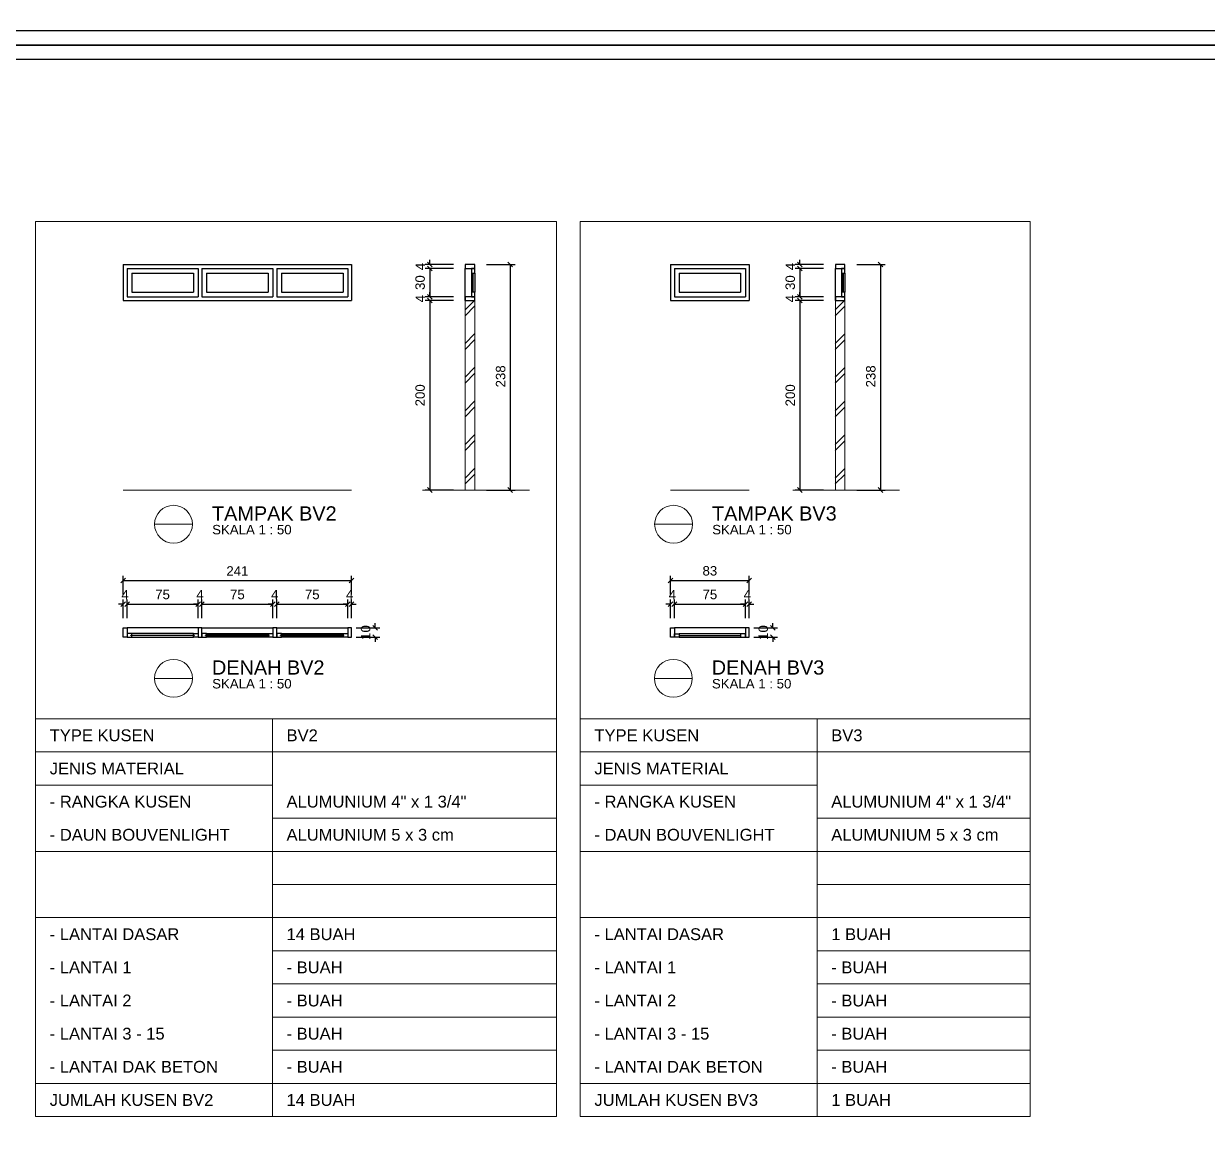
# Model space of a CAD drawing. Header units: millimetres. Extents: x -108 to 357, y -17 to 192.
# Drawn here: x 308.79 to 333.78, y 4.69 to 28.03 of the extents above; entities that cross this region are included whole.
import ezdxf
from ezdxf.enums import TextEntityAlignment as Align

# ---------------------------------------------------------------- set-up
doc = ezdxf.new("R2010")
doc.units = ezdxf.units.MM
doc.layers.get('defpoints').update_dxf_attribs({"color": 1})
for name, color, linetype, lineweight in [('ars', 11, 'Continuous', 0), ('KOP', 7, 'Continuous', 20), ('KOP GARIS', 1, 'Continuous', 30), ('lan', 7, 'Continuous', 15), ('NOT', 7, 'Continuous', 20), ('tem', 5, 'Continuous', 20), ('u', 6, 'Continuous', 20)]:
    doc.layers.add(name, color=color, linetype=linetype, lineweight=lineweight)
doc.layers.add('Kusen', color=30, linetype='Continuous')
doc.styles.add('BOLD', font='arial.ttf')
doc.styles.get("Standard").update_dxf_attribs({"font": 'arial.ttf'})
doc.dimstyles.new('SK-50', dxfattribs={"dimscale": 0, "dimtxt": 0.2, "dimasz": 0.1, "dimexe": 0.1, "dimexo": 0, "dimgap": 0.1, "dimtad": 1, "dimdec": 0, "dimlfac": 50, "dimzin": 0, "dimdsep": 46, "dimtxsty": 'Standard', "dimblk": 'OBLIQUE', "dimcen": 0.09, "dimclrd": 256, "dimclre": 256, "dimclrt": 256, "dimadec": 0, "dimazin": 0, "dimtfac": 1, "dimtdec": 0, "dimtofl": 0, "dimtmove": 0, "dimatfit": 3, "dimldrblk": 'OBLIQUE', "dimfxl": 0, "dimtolj": 1, "dimtzin": 0, "dimarcsym": 0})

# ---------------------------------------------------------------- blocks, each defined once
blk = doc.blocks.new('_Oblique')
at = {"color": 0, "linetype": 'ByBlock', "lineweight": -2}
blk.add_line((-0.5, -0.5), (0.5, 0.5), dxfattribs=at)
blk = doc.blocks.new('*D37')
at = {"layer": 'defpoints', "color": 0}
for p in [(324.031, 15.776), (322.531, 15.476), (324.031, 15.476)]:
    blk.add_point(p, dxfattribs=at)
at = {"layer": 'u', "lineweight": -2}
for p, q in [((322.531, 15.476), (322.531, 15.876)), ((322.531, 15.776), (324.031, 15.776)), ((324.031, 15.476), (324.031, 15.876))]:
    blk.add_line(p, q, dxfattribs=at)
at = {"layer": 'u', "lineweight": -2, "xscale": 0.1, "yscale": 0.1, "zscale": 0.1, "rotation": 180}
blk.add_blockref('_Oblique', (322.531, 15.776), dxfattribs=at)
at = {"layer": 'u', "lineweight": -2, "xscale": 0.1, "yscale": 0.1, "zscale": 0.1}
blk.add_blockref('_Oblique', (324.031, 15.776), dxfattribs=at)
at = {"layer": 'u', "insert": (323.281, 15.978), "char_height": 0.2, "attachment_point": 5}
blk.add_mtext('\\A1;75', dxfattribs=at)
blk = doc.blocks.new('*D432')
at = {"layer": 'defpoints', "color": 0}
for p in [(324.111, 15.776), (324.031, 15.476), (324.111, 15.476)]:
    blk.add_point(p, dxfattribs=at)
at = {"layer": 'u', "lineweight": -2}
for p, q in [((324.031, 15.776), (323.931, 15.776)), ((324.031, 15.476), (324.031, 15.876)), ((324.111, 15.476), (324.111, 15.876)), ((324.111, 15.776), (324.211, 15.776))]:
    blk.add_line(p, q, dxfattribs=at)
at = {"layer": 'u', "lineweight": -2, "xscale": 0.1, "yscale": 0.1, "zscale": 0.1}
blk.add_blockref('_Oblique', (324.031, 15.776), dxfattribs=at)
at = {"layer": 'u', "lineweight": -2, "xscale": 0.1, "yscale": 0.1, "zscale": 0.1, "rotation": 180}
blk.add_blockref('_Oblique', (324.111, 15.776), dxfattribs=at)
at = {"layer": 'u', "insert": (324.071, 15.976), "char_height": 0.2, "attachment_point": 5}
blk.add_mtext('\\A1;4', dxfattribs=at)
blk = doc.blocks.new('*D38')
at = {"layer": 'defpoints', "color": 0}
for p in [(324.111, 16.276), (322.451, 15.976), (324.111, 15.976)]:
    blk.add_point(p, dxfattribs=at)
at = {"layer": 'u', "lineweight": -2}
for p, q in [((322.451, 15.976), (322.451, 16.376)), ((322.451, 16.276), (324.111, 16.276)), ((324.111, 15.976), (324.111, 16.376))]:
    blk.add_line(p, q, dxfattribs=at)
at = {"layer": 'u', "lineweight": -2, "xscale": 0.1, "yscale": 0.1, "zscale": 0.1, "rotation": 180}
blk.add_blockref('_Oblique', (322.451, 16.276), dxfattribs=at)
at = {"layer": 'u', "lineweight": -2, "xscale": 0.1, "yscale": 0.1, "zscale": 0.1}
blk.add_blockref('_Oblique', (324.111, 16.276), dxfattribs=at)
at = {"layer": 'u', "insert": (323.281, 16.478), "char_height": 0.2, "attachment_point": 5}
blk.add_mtext('\\A1;83', dxfattribs=at)
blk = doc.blocks.new('*D39')
at = {"layer": 'defpoints', "color": 0}
for p in [(324.211, 15.276), (324.211, 15.076), (324.611, 15.076)]:
    blk.add_point(p, dxfattribs=at)
at = {"layer": 'u', "lineweight": -2}
for p, q in [((324.211, 15.276), (324.711, 15.276)), ((324.611, 15.276), (324.611, 15.376)), ((324.211, 15.076), (324.711, 15.076)), ((324.611, 15.076), (324.611, 14.976))]:
    blk.add_line(p, q, dxfattribs=at)
at = {"layer": 'u', "lineweight": -2, "xscale": 0.1, "yscale": 0.1, "zscale": 0.1}
for p, rotation in [((324.611, 15.276), 270), ((324.611, 15.076), 90)]:
    blk.add_blockref('_Oblique', p, dxfattribs=dict(at, rotation=rotation))
at = {"layer": 'u', "insert": (324.409, 15.176), "char_height": 0.2, "attachment_point": 5, "rotation": 90}
blk.add_mtext('\\A1;10', dxfattribs=at)
blk = doc.blocks.new('*D433')
at = {"layer": 'defpoints', "color": 0}
for p in [(322.531, 15.776), (322.451, 15.476), (322.531, 15.476)]:
    blk.add_point(p, dxfattribs=at)
at = {"layer": 'u', "lineweight": -2}
for p, q in [((322.451, 15.776), (322.351, 15.776)), ((322.451, 15.476), (322.451, 15.876)), ((322.531, 15.476), (322.531, 15.876)), ((322.531, 15.776), (322.631, 15.776))]:
    blk.add_line(p, q, dxfattribs=at)
at = {"layer": 'u', "lineweight": -2, "xscale": 0.1, "yscale": 0.1, "zscale": 0.1}
blk.add_blockref('_Oblique', (322.451, 15.776), dxfattribs=at)
at = {"layer": 'u', "lineweight": -2, "xscale": 0.1, "yscale": 0.1, "zscale": 0.1, "rotation": 180}
blk.add_blockref('_Oblique', (322.531, 15.776), dxfattribs=at)
at = {"layer": 'u', "insert": (322.491, 15.976), "char_height": 0.2, "attachment_point": 5}
blk.add_mtext('\\A1;4', dxfattribs=at)
blk = doc.blocks.new('*D434')
at = {"layer": 'defpoints', "color": 0}
for p in [(325.681, 22.185), (325.181, 18.185), (325.681, 18.185)]:
    blk.add_point(p, dxfattribs=at)
at = {"layer": 'u', "lineweight": -2}
for p, q in [((325.681, 22.185), (325.081, 22.185)), ((325.181, 22.185), (325.181, 18.185)), ((325.681, 18.185), (325.081, 18.185))]:
    blk.add_line(p, q, dxfattribs=at)
at = {"layer": 'u', "lineweight": -2, "xscale": 0.1, "yscale": 0.1, "zscale": 0.1}
for p, rotation in [((325.181, 22.185), 90), ((325.181, 18.185), 270)]:
    blk.add_blockref('_Oblique', p, dxfattribs=dict(at, rotation=rotation))
at = {"layer": 'u', "insert": (324.979, 20.185), "char_height": 0.2, "attachment_point": 5, "rotation": 90}
blk.add_mtext('\\A1;200', dxfattribs=at)
blk = doc.blocks.new('*D435')
at = {"layer": 'defpoints', "color": 0}
for p in [(325.181, 22.865), (325.681, 22.945), (325.681, 22.865)]:
    blk.add_point(p, dxfattribs=at)
at = {"layer": 'u', "lineweight": -2}
for p, q in [((325.181, 22.945), (325.181, 23.045)), ((325.681, 22.945), (325.081, 22.945)), ((325.681, 22.865), (325.081, 22.865)), ((325.181, 22.865), (325.181, 22.765))]:
    blk.add_line(p, q, dxfattribs=at)
at = {"layer": 'u', "lineweight": -2, "xscale": 0.1, "yscale": 0.1, "zscale": 0.1}
for p, rotation in [((325.181, 22.945), 270), ((325.181, 22.865), 90)]:
    blk.add_blockref('_Oblique', p, dxfattribs=dict(at, rotation=rotation))
at = {"layer": 'u', "insert": (324.981, 22.905), "char_height": 0.2, "attachment_point": 5, "rotation": 90}
blk.add_mtext('\\A1;4', dxfattribs=at)
blk = doc.blocks.new('*D436')
at = {"layer": 'defpoints', "color": 0}
for p in [(326.381, 22.945), (326.381, 18.185), (326.881, 18.185)]:
    blk.add_point(p, dxfattribs=at)
at = {"layer": 'u', "lineweight": -2}
for p, q in [((326.381, 22.945), (326.981, 22.945)), ((326.881, 22.945), (326.881, 18.185)), ((326.381, 18.185), (326.981, 18.185))]:
    blk.add_line(p, q, dxfattribs=at)
at = {"layer": 'u', "lineweight": -2, "xscale": 0.1, "yscale": 0.1, "zscale": 0.1}
for p, rotation in [((326.881, 22.945), 90), ((326.881, 18.185), 270)]:
    blk.add_blockref('_Oblique', p, dxfattribs=dict(at, rotation=rotation))
at = {"layer": 'u', "insert": (326.679, 20.585), "char_height": 0.2, "attachment_point": 5, "rotation": 90}
blk.add_mtext('\\A1;238', dxfattribs=at)
blk = doc.blocks.new('*D437')
at = {"layer": 'defpoints', "color": 0}
for p in [(325.681, 22.265), (325.181, 22.185), (325.681, 22.185)]:
    blk.add_point(p, dxfattribs=at)
at = {"layer": 'u', "lineweight": -2}
for p, q in [((325.681, 22.265), (325.081, 22.265)), ((325.181, 22.265), (325.181, 22.365)), ((325.681, 22.185), (325.081, 22.185)), ((325.181, 22.185), (325.181, 22.085))]:
    blk.add_line(p, q, dxfattribs=at)
at = {"layer": 'u', "lineweight": -2, "xscale": 0.1, "yscale": 0.1, "zscale": 0.1}
for p, rotation in [((325.181, 22.265), 270), ((325.181, 22.185), 90)]:
    blk.add_blockref('_Oblique', p, dxfattribs=dict(at, rotation=rotation))
at = {"layer": 'u', "insert": (324.981, 22.225), "char_height": 0.2, "attachment_point": 5, "rotation": 90}
blk.add_mtext('\\A1;4', dxfattribs=at)
blk = doc.blocks.new('*D438')
at = {"layer": 'defpoints', "color": 0}
for p in [(325.681, 22.865), (325.181, 22.265), (325.681, 22.265)]:
    blk.add_point(p, dxfattribs=at)
at = {"layer": 'u', "lineweight": -2}
for p, q in [((325.681, 22.865), (325.081, 22.865)), ((325.181, 22.865), (325.181, 22.265)), ((325.681, 22.265), (325.081, 22.265))]:
    blk.add_line(p, q, dxfattribs=at)
at = {"layer": 'u', "lineweight": -2, "xscale": 0.1, "yscale": 0.1, "zscale": 0.1}
for p, rotation in [((325.181, 22.865), 90), ((325.181, 22.265), 270)]:
    blk.add_blockref('_Oblique', p, dxfattribs=dict(at, rotation=rotation))
at = {"layer": 'u', "insert": (324.979, 22.565), "char_height": 0.2, "attachment_point": 5, "rotation": 90}
blk.add_mtext('\\A1;30', dxfattribs=at)
blk = doc.blocks.new('Ndtpd')
blk.add_line((0.747, 0), (-0.747, 0))
blk.add_circle((0, 0), 0.747)
at = {"flags": 4}
for tag, height, p in [('NO', 0.5, (0, 0.148)), ('NOLBR', 0.3, (0, -0.398))]:
    blk.add_attdef(tag, text='', height=height, dxfattribs=at).set_placement(p, align=Align.CENTER)
for tag, p, height in [('NDTPD', (1.516, 0.148), 0.5), ('SKALA', (1.523, -0.398), 0.3)]:
    blk.add_attdef(tag, p, '', height=height, dxfattribs=at)
blk = doc.blocks.new('BV 241')
at = {"layer": 'Kusen'}
for p, q in [((-0.415, 0), (-1.165, 0)), ((-1.115, 0.1), (-0.465, 0.1)), ((-0.465, 0.06), (-1.115, 0.06)), ((-0.375, 0), (0.375, 0)), ((0.325, 0.1), (-0.325, 0.1)), ((-0.325, 0.06), (0.325, 0.06)), ((1.115, 0.1), (0.465, 0.1)), ((0.465, 0.06), (1.115, 0.06)), ((0.415, 0), (1.165, 0))]:
    blk.add_line(p, q, dxfattribs=at)
for points in [[(-1.205, 0), (-1.165, 0), (-1.165, 0.1), (-1.205, 0.1)], [(-0.375, 0), (-0.415, 0), (-0.415, 0.1), (-0.375, 0.1)], [(0.415, 0), (0.375, 0), (0.375, 0.1), (0.415, 0.1)], [(1.205, 0), (1.165, 0), (1.165, 0.1), (1.205, 0.1)]]:
    blk.add_lwpolyline(points, close=True, dxfattribs=at)
for points in [[(-1.115, 0.0775), (-1.115, 0.06), (-1.165, 0.06), (-1.165, 0.1), (-1.115, 0.1), (-1.115, 0.0825), (-1.125, 0.0825), (-1.125, 0.0775), (-1.115, 0.0775)], [(-0.465, 0.0775), (-0.465, 0.06), (-0.415, 0.06), (-0.415, 0.1), (-0.465, 0.1), (-0.465, 0.0825), (-0.455, 0.0825), (-0.455, 0.0775), (-0.465, 0.0775)], [(-0.325, 0.0775), (-0.325, 0.06), (-0.375, 0.06), (-0.375, 0.1), (-0.325, 0.1), (-0.325, 0.0825), (-0.335, 0.0825), (-0.335, 0.0775), (-0.325, 0.0775)], [(0.325, 0.0775), (0.325, 0.06), (0.375, 0.06), (0.375, 0.1), (0.325, 0.1), (0.325, 0.0825), (0.335, 0.0825), (0.335, 0.0775), (0.325, 0.0775)], [(0.465, 0.0775), (0.465, 0.06), (0.415, 0.06), (0.415, 0.1), (0.465, 0.1), (0.465, 0.0825), (0.455, 0.0825), (0.455, 0.0775), (0.465, 0.0775)], [(1.115, 0.0775), (1.115, 0.06), (1.165, 0.06), (1.165, 0.1), (1.115, 0.1), (1.115, 0.0825), (1.125, 0.0825), (1.125, 0.0775), (1.115, 0.0775)]]:
    blk.add_lwpolyline(points, dxfattribs=at)
at = {"layer": 'Kusen', "color": 141}
for points in [[(-1.125, 0.0775), (-0.455, 0.0775), (-0.455, 0.0825), (-1.125, 0.0825)], [(0.335, 0.0775), (-0.335, 0.0775), (-0.335, 0.0825), (0.335, 0.0825)], [(1.125, 0.0775), (0.455, 0.0775), (0.455, 0.0825), (1.125, 0.0825)]]:
    blk.add_lwpolyline(points, close=True, dxfattribs=at)
blk = doc.blocks.new('*D200')
at = {"layer": 'defpoints', "color": 0}
for p in [(315.716, 16.276), (310.896, 15.976), (315.716, 15.976)]:
    blk.add_point(p, dxfattribs=at)
at = {"layer": 'u', "lineweight": -2}
for p, q in [((310.896, 15.976), (310.896, 16.376)), ((310.896, 16.276), (315.716, 16.276)), ((315.716, 15.976), (315.716, 16.376))]:
    blk.add_line(p, q, dxfattribs=at)
at = {"layer": 'u', "lineweight": -2, "xscale": 0.1, "yscale": 0.1, "zscale": 0.1, "rotation": 180}
blk.add_blockref('_Oblique', (310.896, 16.276), dxfattribs=at)
at = {"layer": 'u', "lineweight": -2, "xscale": 0.1, "yscale": 0.1, "zscale": 0.1}
blk.add_blockref('_Oblique', (315.716, 16.276), dxfattribs=at)
at = {"layer": 'u', "insert": (313.306, 16.476), "char_height": 0.2, "attachment_point": 5}
blk.add_mtext('\\A1;241', dxfattribs=at)
blk = doc.blocks.new('*D201')
at = {"layer": 'defpoints', "color": 0}
for p in [(315.816, 15.276), (315.816, 15.076), (316.216, 15.076)]:
    blk.add_point(p, dxfattribs=at)
at = {"layer": 'u', "lineweight": -2}
for p, q in [((315.816, 15.276), (316.316, 15.276)), ((316.216, 15.276), (316.216, 15.376)), ((315.816, 15.076), (316.316, 15.076)), ((316.216, 15.076), (316.216, 14.976))]:
    blk.add_line(p, q, dxfattribs=at)
at = {"layer": 'u', "lineweight": -2, "xscale": 0.1, "yscale": 0.1, "zscale": 0.1}
for p, rotation in [((316.216, 15.276), 270), ((316.216, 15.076), 90)]:
    blk.add_blockref('_Oblique', p, dxfattribs=dict(at, rotation=rotation))
at = {"layer": 'u', "insert": (316.014, 15.176), "char_height": 0.2, "attachment_point": 5, "rotation": 90}
blk.add_mtext('\\A1;10', dxfattribs=at)
blk = doc.blocks.new('*D202')
at = {"layer": 'defpoints', "color": 0}
for p in [(312.476, 15.776), (310.976, 15.476), (312.476, 15.476)]:
    blk.add_point(p, dxfattribs=at)
at = {"layer": 'u', "lineweight": -2}
for p, q in [((310.976, 15.476), (310.976, 15.876)), ((310.976, 15.776), (312.476, 15.776)), ((312.476, 15.476), (312.476, 15.876))]:
    blk.add_line(p, q, dxfattribs=at)
at = {"layer": 'u', "lineweight": -2, "xscale": 0.1, "yscale": 0.1, "zscale": 0.1, "rotation": 180}
blk.add_blockref('_Oblique', (310.976, 15.776), dxfattribs=at)
at = {"layer": 'u', "lineweight": -2, "xscale": 0.1, "yscale": 0.1, "zscale": 0.1}
blk.add_blockref('_Oblique', (312.476, 15.776), dxfattribs=at)
at = {"layer": 'u', "insert": (311.726, 15.978), "char_height": 0.2, "attachment_point": 5}
blk.add_mtext('\\A1;75', dxfattribs=at)
blk = doc.blocks.new('*D557')
at = {"layer": 'defpoints', "color": 0}
for p in [(312.556, 15.776), (312.476, 15.476), (312.556, 15.476)]:
    blk.add_point(p, dxfattribs=at)
at = {"layer": 'u', "lineweight": -2}
for p, q in [((312.476, 15.776), (312.376, 15.776)), ((312.476, 15.476), (312.476, 15.876)), ((312.556, 15.476), (312.556, 15.876)), ((312.556, 15.776), (312.656, 15.776))]:
    blk.add_line(p, q, dxfattribs=at)
at = {"layer": 'u', "lineweight": -2, "xscale": 0.1, "yscale": 0.1, "zscale": 0.1}
blk.add_blockref('_Oblique', (312.476, 15.776), dxfattribs=at)
at = {"layer": 'u', "lineweight": -2, "xscale": 0.1, "yscale": 0.1, "zscale": 0.1, "rotation": 180}
blk.add_blockref('_Oblique', (312.556, 15.776), dxfattribs=at)
at = {"layer": 'u', "insert": (312.516, 15.976), "char_height": 0.2, "attachment_point": 5}
blk.add_mtext('\\A1;4', dxfattribs=at)
blk = doc.blocks.new('*D203')
at = {"layer": 'defpoints', "color": 0}
for p in [(314.056, 15.776), (312.556, 15.476), (314.056, 15.476)]:
    blk.add_point(p, dxfattribs=at)
at = {"layer": 'u', "lineweight": -2}
for p, q in [((312.556, 15.476), (312.556, 15.876)), ((312.556, 15.776), (314.056, 15.776)), ((314.056, 15.476), (314.056, 15.876))]:
    blk.add_line(p, q, dxfattribs=at)
at = {"layer": 'u', "lineweight": -2, "xscale": 0.1, "yscale": 0.1, "zscale": 0.1, "rotation": 180}
blk.add_blockref('_Oblique', (312.556, 15.776), dxfattribs=at)
at = {"layer": 'u', "lineweight": -2, "xscale": 0.1, "yscale": 0.1, "zscale": 0.1}
blk.add_blockref('_Oblique', (314.056, 15.776), dxfattribs=at)
at = {"layer": 'u', "insert": (313.306, 15.978), "char_height": 0.2, "attachment_point": 5}
blk.add_mtext('\\A1;75', dxfattribs=at)
blk = doc.blocks.new('*D558')
at = {"layer": 'defpoints', "color": 0}
for p in [(314.136, 15.776), (314.056, 15.476), (314.136, 15.476)]:
    blk.add_point(p, dxfattribs=at)
at = {"layer": 'u', "lineweight": -2}
for p, q in [((314.056, 15.776), (313.956, 15.776)), ((314.056, 15.476), (314.056, 15.876)), ((314.136, 15.476), (314.136, 15.876)), ((314.136, 15.776), (314.236, 15.776))]:
    blk.add_line(p, q, dxfattribs=at)
at = {"layer": 'u', "lineweight": -2, "xscale": 0.1, "yscale": 0.1, "zscale": 0.1}
blk.add_blockref('_Oblique', (314.056, 15.776), dxfattribs=at)
at = {"layer": 'u', "lineweight": -2, "xscale": 0.1, "yscale": 0.1, "zscale": 0.1, "rotation": 180}
blk.add_blockref('_Oblique', (314.136, 15.776), dxfattribs=at)
at = {"layer": 'u', "insert": (314.096, 15.976), "char_height": 0.2, "attachment_point": 5}
blk.add_mtext('\\A1;4', dxfattribs=at)
blk = doc.blocks.new('*D204')
at = {"layer": 'defpoints', "color": 0}
for p in [(315.636, 15.776), (314.136, 15.476), (315.636, 15.476)]:
    blk.add_point(p, dxfattribs=at)
at = {"layer": 'u', "lineweight": -2}
for p, q in [((314.136, 15.476), (314.136, 15.876)), ((314.136, 15.776), (315.636, 15.776)), ((315.636, 15.476), (315.636, 15.876))]:
    blk.add_line(p, q, dxfattribs=at)
at = {"layer": 'u', "lineweight": -2, "xscale": 0.1, "yscale": 0.1, "zscale": 0.1, "rotation": 180}
blk.add_blockref('_Oblique', (314.136, 15.776), dxfattribs=at)
at = {"layer": 'u', "lineweight": -2, "xscale": 0.1, "yscale": 0.1, "zscale": 0.1}
blk.add_blockref('_Oblique', (315.636, 15.776), dxfattribs=at)
at = {"layer": 'u', "insert": (314.886, 15.978), "char_height": 0.2, "attachment_point": 5}
blk.add_mtext('\\A1;75', dxfattribs=at)
blk = doc.blocks.new('*D559')
at = {"layer": 'defpoints', "color": 0}
for p in [(315.716, 15.776), (315.636, 15.476), (315.716, 15.476)]:
    blk.add_point(p, dxfattribs=at)
at = {"layer": 'u', "lineweight": -2}
for p, q in [((315.636, 15.776), (315.536, 15.776)), ((315.636, 15.476), (315.636, 15.876)), ((315.716, 15.476), (315.716, 15.876)), ((315.716, 15.776), (315.816, 15.776))]:
    blk.add_line(p, q, dxfattribs=at)
at = {"layer": 'u', "lineweight": -2, "xscale": 0.1, "yscale": 0.1, "zscale": 0.1}
blk.add_blockref('_Oblique', (315.636, 15.776), dxfattribs=at)
at = {"layer": 'u', "lineweight": -2, "xscale": 0.1, "yscale": 0.1, "zscale": 0.1, "rotation": 180}
blk.add_blockref('_Oblique', (315.716, 15.776), dxfattribs=at)
at = {"layer": 'u', "insert": (315.676, 15.976), "char_height": 0.2, "attachment_point": 5}
blk.add_mtext('\\A1;4', dxfattribs=at)
blk = doc.blocks.new('*D560')
at = {"layer": 'defpoints', "color": 0}
for p in [(310.976, 15.776), (310.896, 15.476), (310.976, 15.476)]:
    blk.add_point(p, dxfattribs=at)
at = {"layer": 'u', "lineweight": -2}
for p, q in [((310.896, 15.776), (310.796, 15.776)), ((310.896, 15.476), (310.896, 15.876)), ((310.976, 15.476), (310.976, 15.876)), ((310.976, 15.776), (311.076, 15.776))]:
    blk.add_line(p, q, dxfattribs=at)
at = {"layer": 'u', "lineweight": -2, "xscale": 0.1, "yscale": 0.1, "zscale": 0.1}
blk.add_blockref('_Oblique', (310.896, 15.776), dxfattribs=at)
at = {"layer": 'u', "lineweight": -2, "xscale": 0.1, "yscale": 0.1, "zscale": 0.1, "rotation": 180}
blk.add_blockref('_Oblique', (310.976, 15.776), dxfattribs=at)
at = {"layer": 'u', "insert": (310.936, 15.976), "char_height": 0.2, "attachment_point": 5}
blk.add_mtext('\\A1;4', dxfattribs=at)
blk = doc.blocks.new('*D561')
at = {"layer": 'defpoints', "color": 0}
for p in [(317.867, 22.185), (317.367, 18.185), (317.867, 18.185)]:
    blk.add_point(p, dxfattribs=at)
at = {"layer": 'u', "lineweight": -2}
for p, q in [((317.867, 22.185), (317.267, 22.185)), ((317.367, 22.185), (317.367, 18.185)), ((317.867, 18.185), (317.267, 18.185))]:
    blk.add_line(p, q, dxfattribs=at)
at = {"layer": 'u', "lineweight": -2, "xscale": 0.1, "yscale": 0.1, "zscale": 0.1}
for p, rotation in [((317.367, 22.185), 90), ((317.367, 18.185), 270)]:
    blk.add_blockref('_Oblique', p, dxfattribs=dict(at, rotation=rotation))
at = {"layer": 'u', "insert": (317.164, 20.185), "char_height": 0.2, "attachment_point": 5, "rotation": 90}
blk.add_mtext('\\A1;200', dxfattribs=at)
blk = doc.blocks.new('*D562')
at = {"layer": 'defpoints', "color": 0}
for p in [(317.367, 22.865), (317.867, 22.945), (317.867, 22.865)]:
    blk.add_point(p, dxfattribs=at)
at = {"layer": 'u', "lineweight": -2}
for p, q in [((317.367, 22.945), (317.367, 23.045)), ((317.867, 22.945), (317.267, 22.945)), ((317.867, 22.865), (317.267, 22.865)), ((317.367, 22.865), (317.367, 22.765))]:
    blk.add_line(p, q, dxfattribs=at)
at = {"layer": 'u', "lineweight": -2, "xscale": 0.1, "yscale": 0.1, "zscale": 0.1}
for p, rotation in [((317.367, 22.945), 270), ((317.367, 22.865), 90)]:
    blk.add_blockref('_Oblique', p, dxfattribs=dict(at, rotation=rotation))
at = {"layer": 'u', "insert": (317.167, 22.905), "char_height": 0.2, "attachment_point": 5, "rotation": 90}
blk.add_mtext('\\A1;4', dxfattribs=at)
blk = doc.blocks.new('*D563')
at = {"layer": 'defpoints', "color": 0}
for p in [(318.567, 22.945), (318.567, 18.185), (319.067, 18.185)]:
    blk.add_point(p, dxfattribs=at)
at = {"layer": 'u', "lineweight": -2}
for p, q in [((318.567, 22.945), (319.167, 22.945)), ((319.067, 22.945), (319.067, 18.185)), ((318.567, 18.185), (319.167, 18.185))]:
    blk.add_line(p, q, dxfattribs=at)
at = {"layer": 'u', "lineweight": -2, "xscale": 0.1, "yscale": 0.1, "zscale": 0.1}
for p, rotation in [((319.067, 22.945), 90), ((319.067, 18.185), 270)]:
    blk.add_blockref('_Oblique', p, dxfattribs=dict(at, rotation=rotation))
at = {"layer": 'u', "insert": (318.864, 20.585), "char_height": 0.2, "attachment_point": 5, "rotation": 90}
blk.add_mtext('\\A1;238', dxfattribs=at)
blk = doc.blocks.new('*D564')
at = {"layer": 'defpoints', "color": 0}
for p in [(317.867, 22.265), (317.367, 22.185), (317.867, 22.185)]:
    blk.add_point(p, dxfattribs=at)
at = {"layer": 'u', "lineweight": -2}
for p, q in [((317.867, 22.265), (317.267, 22.265)), ((317.367, 22.265), (317.367, 22.365)), ((317.867, 22.185), (317.267, 22.185)), ((317.367, 22.185), (317.367, 22.085))]:
    blk.add_line(p, q, dxfattribs=at)
at = {"layer": 'u', "lineweight": -2, "xscale": 0.1, "yscale": 0.1, "zscale": 0.1}
for p, rotation in [((317.367, 22.265), 270), ((317.367, 22.185), 90)]:
    blk.add_blockref('_Oblique', p, dxfattribs=dict(at, rotation=rotation))
at = {"layer": 'u', "insert": (317.167, 22.225), "char_height": 0.2, "attachment_point": 5, "rotation": 90}
blk.add_mtext('\\A1;4', dxfattribs=at)
blk = doc.blocks.new('*D565')
at = {"layer": 'defpoints', "color": 0}
for p in [(317.867, 22.865), (317.367, 22.265), (317.867, 22.265)]:
    blk.add_point(p, dxfattribs=at)
at = {"layer": 'u', "lineweight": -2}
for p, q in [((317.867, 22.865), (317.267, 22.865)), ((317.367, 22.865), (317.367, 22.265)), ((317.867, 22.265), (317.267, 22.265))]:
    blk.add_line(p, q, dxfattribs=at)
at = {"layer": 'u', "lineweight": -2, "xscale": 0.1, "yscale": 0.1, "zscale": 0.1}
for p, rotation in [((317.367, 22.865), 90), ((317.367, 22.265), 270)]:
    blk.add_blockref('_Oblique', p, dxfattribs=dict(at, rotation=rotation))
at = {"layer": 'u', "insert": (317.164, 22.565), "char_height": 0.2, "attachment_point": 5, "rotation": 90}
blk.add_mtext('\\A1;30', dxfattribs=at)
blk = doc.blocks.new('KOP A3 DED')
blk.add_lwpolyline([(-21, 29.697), (21, 29.697), (21, 0), (-21, 0), (-21, 29.697)])
at = {"layer": 'KOP GARIS'}
blk.add_lwpolyline([(-20.8, 29.497), (20.8, 29.497), (20.8, 0.2), (-20.8, 0.2)], close=True, dxfattribs=at)
at = {"layer": 'KOP', "style": 'BOLD'}
for tag, p in [('JUDUL1', (15.945, 4.092)), ('JUDUL2', (15.945, 3.747)), ('JUDUL3', (15.945, 3.427)), ('NO', (17.215, 1.101)), ('REFF', (17.207, 0.727)), ('FILE', (17.189, 0.336))]:
    blk.add_attdef(tag, p, '', height=0.12, dxfattribs=at)
for tag, p in [('SCALE1', (18.171, 1.948)), ('NAME', (16.363, 1.738)), ('SCALE2', (18.169, 1.733)), ('DATE', (19.9, 1.757)), ('SCALE3', (18.17, 1.521))]:
    blk.add_attdef(tag, text='', height=0.12, dxfattribs=at).set_placement(p, align=Align.MIDDLE_CENTER)

msp = doc.modelspace()

# ---------------------------------------------------------------- hatches: boundary and pattern name
at = {"layer": 'ars'}
h = msp.add_hatch(dxfattribs=at)
h.set_pattern_fill('TEMBOK', color=256, scale=0.502197)
h.set_pattern_definition([(225, (328.45953, 111.04327), (0.355107, -0.355107), []), (225, (328.334, 111.04327), (0.355107, -0.355107), [])])
h.paths.add_polyline_path([(318.31482, 18.18454), (318.31482, 22.18454), (318.11395, 22.18454), (318.11395, 18.18454)])
h = msp.add_hatch(dxfattribs=at)
h.set_pattern_fill('TEMBOK', color=256, scale=0.502197)
h.set_pattern_definition([(225, (336.2742, 111.04327), (0.355107, -0.355107), []), (225, (336.14864, 111.04327), (0.355107, -0.355107), [])])
h.paths.add_polyline_path([(326.12949, 18.18454), (326.12949, 22.18454), (325.92861, 22.18454), (325.92861, 18.18454)])

# ---------------------------------------------------------------- linework, layer by layer
for points in [[(318.28658, 22.36454), (318.28658, 22.76454), (318.27658, 22.76454), (318.27658, 22.36454)], [(326.10125, 22.36454), (326.10125, 22.76454), (326.09125, 22.76454), (326.09125, 22.36454)], [(323.93109, 15.11581), (322.63109, 15.11581), (322.63109, 15.10581), (323.93109, 15.10581)]]:
    msp.add_lwpolyline(points, dxfattribs=at)
at = {"layer": 'Kusen', "linetype": 'ByBlock'}
for p, q in [((310.89583, 22.94454), (310.89583, 22.18454)), ((310.89583, 22.94454), (315.71583, 22.94454)), ((310.97583, 22.86454), (310.97583, 22.26454)), ((310.97583, 22.86454), (312.47583, 22.86454)), ((311.07583, 22.76454), (311.07583, 22.36454)), ((311.07583, 22.76454), (312.37583, 22.76454)), ((312.37583, 22.76454), (312.37583, 22.36454)), ((312.47583, 22.86454), (312.47583, 22.26454)), ((312.55583, 22.86454), (312.55583, 22.26454)), ((312.55583, 22.86454), (314.05583, 22.86454)), ((312.65583, 22.76454), (312.65583, 22.36454)), ((312.65583, 22.76454), (313.95583, 22.76454)), ((313.95583, 22.76454), (313.95583, 22.36454)), ((314.05583, 22.86454), (314.05583, 22.26454)), ((314.13583, 22.86454), (314.13583, 22.26454)), ((314.13583, 22.86454), (315.63583, 22.86454)), ((314.23583, 22.76454), (314.23583, 22.36454)), ((314.23583, 22.76454), (315.53583, 22.76454)), ((315.53583, 22.76454), (315.53583, 22.36454)), ((315.63583, 22.86454), (315.63583, 22.26454)), ((315.71583, 22.94454), (315.71583, 22.18454)), ((322.45109, 22.94454), (322.45109, 22.18454)), ((322.45109, 22.94454), (324.11109, 22.94454)), ((322.53109, 22.86454), (322.53109, 22.26454)), ((322.53109, 22.86454), (324.03109, 22.86454)), ((322.63109, 22.76454), (322.63109, 22.36454)), ((322.63109, 22.76454), (323.93109, 22.76454)), ((323.93109, 22.76454), (323.93109, 22.36454)), ((324.03109, 22.86454), (324.03109, 22.26454)), ((324.11109, 22.94454), (324.11109, 22.18454)), ((310.97583, 22.26454), (312.47583, 22.26454)), ((311.07583, 22.36454), (312.37583, 22.36454)), ((312.55583, 22.26454), (314.05583, 22.26454)), ((312.65583, 22.36454), (313.95583, 22.36454)), ((314.13583, 22.26454), (315.63583, 22.26454)), ((314.23583, 22.36454), (315.53583, 22.36454)), ((322.53109, 22.26454), (324.03109, 22.26454)), ((322.63109, 22.36454), (323.93109, 22.36454)), ((310.89583, 22.18454), (315.71583, 22.18454)), ((322.45109, 22.18454), (324.11109, 22.18454))]:
    msp.add_line(p, q, dxfattribs=at)
at = {"layer": 'Kusen'}
for p, q in [((318.11658, 22.18454), (318.11658, 22.86454)), ((318.24658, 22.76454), (318.24658, 22.36454)), ((318.31658, 22.76454), (318.31658, 22.36454)), ((325.93125, 22.18454), (325.93125, 22.86454)), ((326.06125, 22.76454), (326.06125, 22.36454)), ((326.13125, 22.76454), (326.13125, 22.36454)), ((324.03109, 15.27581), (322.53109, 15.27581)), ((323.93109, 15.14581), (322.63109, 15.14581)), ((322.63109, 15.07581), (323.93109, 15.07581))]:
    msp.add_line(p, q, dxfattribs=at)
for points in [[(318.11658, 22.86454), (318.31658, 22.86454), (318.31658, 22.94454), (318.11658, 22.94454)], [(318.24658, 22.76454), (318.31658, 22.76454), (318.31658, 22.86454), (318.24658, 22.86454)], [(325.93125, 22.86454), (326.13125, 22.86454), (326.13125, 22.94454), (325.93125, 22.94454)], [(326.06125, 22.76454), (326.13125, 22.76454), (326.13125, 22.86454), (326.06125, 22.86454)], [(318.11658, 22.18454), (318.31658, 22.18454), (318.31658, 22.26454), (318.11658, 22.26454)], [(318.24658, 22.26454), (318.31658, 22.26454), (318.31658, 22.36454), (318.24658, 22.36454)], [(325.93125, 22.18454), (326.13125, 22.18454), (326.13125, 22.26454), (325.93125, 22.26454)], [(326.06125, 22.26454), (326.13125, 22.26454), (326.13125, 22.36454), (326.06125, 22.36454)], [(322.53109, 15.07581), (322.45109, 15.07581), (322.45109, 15.27581), (322.53109, 15.27581)], [(322.53109, 15.07581), (322.45109, 15.07581), (322.45109, 15.27581), (322.53109, 15.27581)], [(324.03109, 15.07581), (324.11109, 15.07581), (324.11109, 15.27581), (324.03109, 15.27581)], [(322.53109, 15.07581), (322.53109, 15.14581), (322.63109, 15.14581), (322.63109, 15.07581)], [(324.03109, 15.07581), (324.03109, 15.14581), (323.93109, 15.14581), (323.93109, 15.07581)]]:
    msp.add_lwpolyline(points, close=True, dxfattribs=at)
at = {"layer": 'lan'}
for p, q in [((309.04364, 4.95552), (309.04364, 23.85552)), ((320.04364, 23.85552), (309.04364, 23.85552)), ((320.04364, 4.95552), (320.04364, 23.85552)), ((320.54364, 4.95552), (320.54364, 23.85552)), ((330.04364, 23.85552), (320.54364, 23.85552)), ((330.04364, 4.95552), (330.04364, 23.85552)), ((317.21658, 18.18454), (319.47066, 18.18454)), ((325.03125, 18.18454), (327.28532, 18.18454)), ((320.04364, 13.35552), (309.04364, 13.35552)), ((314.04364, 4.95552), (314.04364, 13.35552)), ((330.04364, 13.35552), (320.54364, 13.35552)), ((325.54364, 4.95552), (325.54364, 13.35552)), ((320.04364, 12.65552), (309.04364, 12.65552)), ((330.04364, 12.65552), (320.54364, 12.65552)), ((314.04364, 11.95552), (309.04364, 11.95552)), ((325.54364, 11.95552), (320.54364, 11.95552)), ((320.04364, 11.25552), (314.04364, 11.25552)), ((330.04364, 11.25552), (325.54364, 11.25552)), ((320.04364, 10.55552), (309.04364, 10.55552)), ((330.04364, 10.55552), (320.54364, 10.55552)), ((320.04364, 9.85552), (314.04364, 9.85552)), ((330.04364, 9.85552), (325.54364, 9.85552)), ((320.04364, 9.15552), (309.04364, 9.15552)), ((330.04364, 9.15552), (320.54364, 9.15552)), ((320.04364, 8.45552), (314.04364, 8.45552)), ((330.04364, 8.45552), (325.54364, 8.45552)), ((320.04364, 7.75552), (314.04364, 7.75552)), ((330.04364, 7.75552), (325.54364, 7.75552)), ((320.04364, 7.05552), (314.04364, 7.05552)), ((330.04364, 7.05552), (325.54364, 7.05552)), ((320.04364, 6.35552), (314.04364, 6.35552)), ((330.04364, 6.35552), (325.54364, 6.35552)), ((320.04364, 5.65552), (309.04364, 5.65552)), ((330.04364, 5.65552), (320.54364, 5.65552)), ((320.04364, 4.95552), (309.04364, 4.95552)), ((330.04364, 4.95552), (320.54364, 4.95552))]:
    msp.add_line(p, q, dxfattribs=at)
at = {"layer": 'lan', "linetype": 'Continuous', "ltscale": 2}
for p, q in [((315.71583, 18.18454), (310.89583, 18.18454)), ((324.11109, 18.18454), (322.45109, 18.18454))]:
    msp.add_line(p, q, dxfattribs=at)
at = {"layer": 'tem'}
for p, q in [((318.1157, 22.18454), (318.1157, 18.18454)), ((318.31658, 22.18454), (318.1157, 22.18454)), ((318.31658, 18.18454), (318.31658, 22.18454)), ((325.93037, 22.18454), (325.93037, 18.18454)), ((326.13125, 22.18454), (325.93037, 22.18454)), ((326.13125, 18.18454), (326.13125, 22.18454))]:
    msp.add_line(p, q, dxfattribs=at)

# ---------------------------------------------------------------- block references
at = {"xscale": 1.5, "yscale": 1.5, "zscale": 1.5}
for p in [(325.13958, 27.58074), (325.13958, -16.96472)]:
    msp.add_blockref('KOP A3 DED', p, dxfattribs=at)
at = {"layer": 'Kusen', "xscale": -2, "yscale": 2, "zscale": 2, "rotation": 180}
msp.add_blockref('BV 241', (313.30583, 15.27581), dxfattribs=at)
at = {"layer": 'NOT'}
ref = msp.add_blockref('Ndtpd', (311.95759, 17.46193), dxfattribs=dict(at, xscale=0.5354752342704153, yscale=0.5354752342704153, zscale=0.5354752342704153))
ref.add_attrib('NDTPD', 'TAMPAK BV2', (312.76938, 17.54095), dxfattribs={"layer": '0', "height": 0.3, "flags": 4})
ref.add_attrib('SKALA', 'SKALA 1 : 50', (312.77324, 17.24862), dxfattribs={"layer": '0', "height": 0.2, "flags": 4})
ref = msp.add_blockref('Ndtpd', (322.51478, 17.46193), dxfattribs=dict(at, xscale=0.5354752342704153, yscale=0.5354752342704153, zscale=0.5354752342704153))
ref.add_attrib('NDTPD', 'TAMPAK BV3', (323.32657, 17.54095), dxfattribs={"layer": '0', "height": 0.3, "flags": 4})
ref.add_attrib('SKALA', 'SKALA 1 : 50', (323.33043, 17.24862), dxfattribs={"layer": '0', "height": 0.2, "flags": 4})
ref = msp.add_blockref('Ndtpd', (311.95759, 14.20832), dxfattribs=dict(at, xscale=0.5354752342704153, yscale=0.5354752342704153, zscale=0.5354752342704153))
ref.add_attrib('NDTPD', 'DENAH BV2', (312.76938, 14.28733), dxfattribs={"layer": '0', "height": 0.3, "flags": 4})
ref.add_attrib('SKALA', 'SKALA 1 : 50', (312.77324, 13.995), dxfattribs={"layer": '0', "height": 0.2, "flags": 4})
ref = msp.add_blockref('Ndtpd', (322.50875, 14.20832), dxfattribs=dict(at, xscale=0.5354752342704153, yscale=0.5354752342704153, zscale=0.5354752342704153))
ref.add_attrib('NDTPD', 'DENAH BV3', (323.32054, 14.28734), dxfattribs={"layer": '0', "height": 0.3, "flags": 4})
ref.add_attrib('SKALA', 'SKALA 1 : 50', (323.32441, 13.995), dxfattribs={"layer": '0', "height": 0.2, "flags": 4})

# ---------------------------------------------------------------- texts
for s, p in [('TYPE KUSEN', (309.34364, 12.88052)), ('BV2', (314.34364, 12.88052)), ('TYPE KUSEN', (320.84364, 12.88052)), ('BV3', (325.84364, 12.88052)), ('JENIS MATERIAL', (309.34364, 12.18052)), ('JENIS MATERIAL', (320.84364, 12.18052)), ('- RANGKA KUSEN', (309.34364, 11.48052)), ('ALUMUNIUM 4" x 1 3/4"', (314.34364, 11.48052)), ('- RANGKA KUSEN', (320.84364, 11.48052)), ('ALUMUNIUM 4" x 1 3/4"', (325.84364, 11.48052)), ('- DAUN BOUVENLIGHT', (309.34364, 10.78052)), ('ALUMUNIUM 5 x 3 cm', (314.34364, 10.78052)), ('- DAUN BOUVENLIGHT', (320.84364, 10.78052)), ('ALUMUNIUM 5 x 3 cm', (325.84364, 10.78052)), ('- LANTAI DASAR', (309.34364, 8.68052)), ('14 BUAH', (314.34364, 8.68052)), ('- LANTAI DASAR', (320.84364, 8.68052)), ('1 BUAH', (325.84364, 8.68052)), ('- LANTAI 1', (309.34364, 7.98052)), ('- BUAH', (314.34364, 7.98052)), ('- LANTAI 1', (320.84364, 7.98052)), ('- BUAH', (325.84364, 7.98052)), ('- LANTAI 2', (309.34364, 7.28052)), ('- BUAH', (314.34364, 7.28052)), ('- LANTAI 2', (320.84364, 7.28052)), ('- BUAH', (325.84364, 7.28052)), ('- LANTAI 3 - 15', (309.34364, 6.58052)), ('- BUAH', (314.34364, 6.58052)), ('- LANTAI 3 - 15', (320.84364, 6.58052)), ('- BUAH', (325.84364, 6.58052)), ('- LANTAI DAK BETON', (309.34364, 5.88052)), ('- BUAH', (314.34364, 5.88052)), ('- LANTAI DAK BETON', (320.84364, 5.88052)), ('- BUAH', (325.84364, 5.88052)), ('JUMLAH KUSEN BV2', (309.34364, 5.18052)), ('14 BUAH', (314.34364, 5.18052)), ('JUMLAH KUSEN BV3', (320.84364, 5.18052)), ('1 BUAH', (325.84364, 5.18052))]:
    msp.add_text(s, height=0.25, dxfattribs=at).set_placement(p)

# ---------------------------------------------------------------- dimensions: what is measured, and where the dimension line sits
at = {"layer": 'u'}
for base, p1, p2, override, picture, middle in [((317.36658, 22.86454), (317.86658, 22.94454), (317.86658, 22.86454), {"dimscale": 1}, '*D562', (317.36658, 22.90454)), ((319.06658, 18.18454), (318.56658, 22.94454), (318.56658, 18.18454), {"dimscale": 1}, '*D563', (319.06658, 20.58454)), ((325.18125, 22.86454), (325.68125, 22.94454), (325.68125, 22.86454), {"dimscale": 1}, '*D435', (325.18125, 22.90454)), ((326.88125, 18.18454), (326.38125, 22.94454), (326.38125, 18.18454), {"dimscale": 1}, '*D436', (326.88125, 20.58454)), ((317.36658, 22.26454), (317.86658, 22.86454), (317.86658, 22.26454), {"dimscale": 1}, '*D565', (317.36658, 22.56454)), ((325.18125, 22.26454), (325.68125, 22.86454), (325.68125, 22.26454), {"dimscale": 1}, '*D438', (325.18125, 22.56454)), ((317.36658, 22.18454), (317.86658, 22.26454), (317.86658, 22.18454), {"dimscale": 1}, '*D564', (317.36658, 22.22454)), ((325.18125, 22.18454), (325.68125, 22.26454), (325.68125, 22.18454), {"dimscale": 1}, '*D437', (325.18125, 22.22454)), ((317.36658, 18.18454), (317.86658, 22.18454), (317.86658, 18.18454), {"dimscale": 1}, '*D561', (317.36658, 20.18454)), ((325.18125, 18.18454), (325.68125, 22.18454), (325.68125, 18.18454), {"dimscale": 1}, '*D434', (325.18125, 20.18454)), ((316.21583, 15.07581), (315.81583, 15.27581), (315.81583, 15.07581), {"dimscale": 1, "dimtxt": 0.2}, '*D201', (316.21583, 15.17581)), ((324.61109, 15.07581), (324.21109, 15.27581), (324.21109, 15.07581), {"dimscale": 1, "dimtxt": 0.2}, '*D39', (324.61109, 15.17581))]:
    dim = msp.add_linear_dim(base=base, p1=p1, p2=p2, angle=270, dimstyle='SK-50', override=override, dxfattribs=at)
    dim.commit()
    dim.dimension.update_dxf_attribs({"geometry": picture, "text_midpoint": middle, "dimtype": 160})
for base, p1, p2, override, picture, middle in [((315.71583, 16.27581), (310.89583, 15.97581), (315.71583, 15.97581), {"dimscale": 1, "dimtxt": 0.2}, '*D200', (313.30583, 16.27581)), ((324.11109, 16.27581), (322.45109, 15.97581), (324.11109, 15.97581), {"dimscale": 1, "dimtxt": 0.2}, '*D38', (323.28109, 16.27581)), ((310.97583, 15.77581), (310.89583, 15.47581), (310.97583, 15.47581), {"dimscale": 1}, '*D560', (310.93583, 15.77581)), ((312.47583, 15.77581), (310.97583, 15.47581), (312.47583, 15.47581), {"dimscale": 1, "dimtxt": 0.2}, '*D202', (311.72583, 15.77581)), ((312.55583, 15.77581), (312.47583, 15.47581), (312.55583, 15.47581), {"dimscale": 1}, '*D557', (312.51583, 15.77581)), ((314.05583, 15.77581), (312.55583, 15.47581), (314.05583, 15.47581), {"dimscale": 1, "dimtxt": 0.2}, '*D203', (313.30583, 15.77581)), ((314.13583, 15.77581), (314.05583, 15.47581), (314.13583, 15.47581), {"dimscale": 1}, '*D558', (314.09583, 15.77581)), ((315.63583, 15.77581), (314.13583, 15.47581), (315.63583, 15.47581), {"dimscale": 1, "dimtxt": 0.2}, '*D204', (314.88583, 15.77581)), ((315.71583, 15.77581), (315.63583, 15.47581), (315.71583, 15.47581), {"dimscale": 1}, '*D559', (315.67583, 15.77581)), ((322.53109, 15.77581), (322.45109, 15.47581), (322.53109, 15.47581), {"dimscale": 1}, '*D433', (322.49109, 15.77581)), ((324.03109, 15.77581), (322.53109, 15.47581), (324.03109, 15.47581), {"dimscale": 1, "dimtxt": 0.2}, '*D37', (323.28109, 15.77581)), ((324.11109, 15.77581), (324.03109, 15.47581), (324.11109, 15.47581), {"dimscale": 1}, '*D432', (324.07109, 15.77581))]:
    dim = msp.add_linear_dim(base=base, p1=p1, p2=p2, dimstyle='SK-50', override=override, dxfattribs=at)
    dim.commit()
    dim.dimension.update_dxf_attribs({"geometry": picture, "text_midpoint": middle, "dimtype": 160})

doc.saveas('drawing.dxf')
